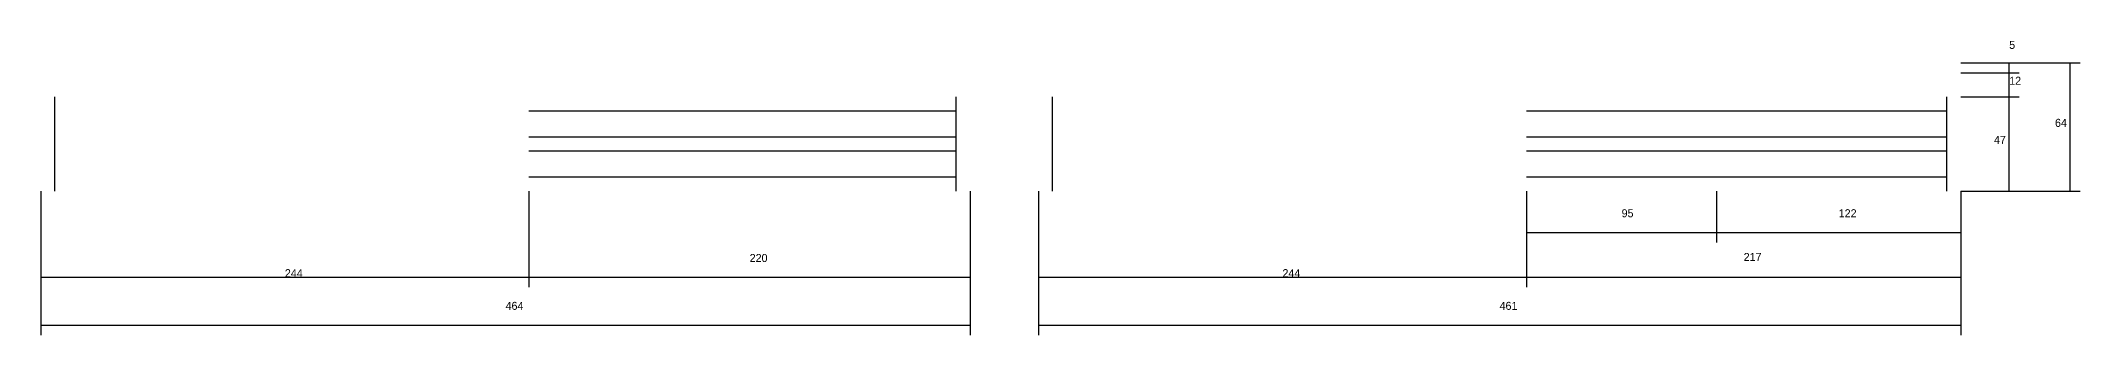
# Model space of a CAD drawing. Header units: metres. Extents: x -10042 to -7628, y 14267 to 15544.
# Drawn here: x -10042 to -9023, y 14310 to 14457 of the extents above; entities that cross this region are included whole.
import ezdxf

# ---------------------------------------------------------------- set-up
doc = ezdxf.new("R2010")
doc.units = ezdxf.units.M
doc.layers.add('COTA', color=4, linetype='Continuous')
doc.layers.add('SARR_2.2x7', color=40, linetype='Continuous')

msp = doc.modelspace()

# ---------------------------------------------------------------- linework, layer by layer
at = {"layer": 'COTA'}
for p, q in [((-9082.9, 14446.1), (-9053.7, 14446.1)), ((-9082.9, 14446.1), (-9023.2, 14446.1)), ((-9058.7, 14441.1), (-9058.7, 14446.1)), ((-9028.2, 14382.1), (-9028.2, 14446.1)), ((-9082.9, 14441.1), (-9053.7, 14441.1)), ((-9082.9, 14441.1), (-9053.7, 14441.1)), ((-9058.7, 14429.1), (-9058.7, 14441.1)), ((-9082.9, 14429.1), (-9053.7, 14429.1)), ((-9082.9, 14429.1), (-9053.7, 14429.1)), ((-9058.7, 14382.1), (-9058.7, 14429.1)), ((-10042.5, 14382.1), (-10042.5, 14334.1)), ((-10042.5, 14382.1), (-10042.5, 14310.2)), ((-9798.5, 14382.1), (-9798.5, 14334.1)), ((-9798.5, 14382.1), (-9798.5, 14334.1)), ((-9578, 14382.1), (-9578, 14334.1)), ((-9578, 14382.1), (-9578, 14310.2)), ((-9543.9, 14382.1), (-9543.9, 14334.1)), ((-9543.9, 14382.1), (-9543.9, 14310.2)), ((-9299.9, 14382.1), (-9299.9, 14356.4)), ((-9299.9, 14382.1), (-9299.9, 14334.1)), ((-9299.9, 14382.1), (-9299.9, 14334.1)), ((-9204.9, 14382.1), (-9204.9, 14356.4)), ((-9204.9, 14382.1), (-9204.9, 14356.4)), ((-9082.9, 14382.1), (-9082.9, 14310.2)), ((-9082.9, 14382.1), (-9053.7, 14382.1)), ((-9082.9, 14382.1), (-9082.9, 14356.4)), ((-9082.9, 14382.1), (-9023.2, 14382.1)), ((-9082.9, 14382.1), (-9082.9, 14334.1)), ((-9299.9, 14361.4), (-9204.9, 14361.4)), ((-9204.9, 14361.4), (-9082.9, 14361.4)), ((-10042.5, 14339.1), (-9798.5, 14339.1)), ((-9798.5, 14339.1), (-9578, 14339.1)), ((-9543.9, 14339.1), (-9299.9, 14339.1)), ((-9299.9, 14339.1), (-9082.9, 14339.1)), ((-10042.5, 14315.2), (-9578, 14315.2)), ((-9543.9, 14315.2), (-9082.9, 14315.2))]:
    msp.add_line(p, q, dxfattribs=at)
at = {"layer": 'SARR_2.2x7'}
for p, q in [((-10035.5, 14382.1), (-10035.5, 14429.1)), ((-9585, 14382.1), (-9585, 14429.1)), ((-9536.9, 14382.1), (-9536.9, 14429.1)), ((-9089.9, 14382.1), (-9089.9, 14429.1)), ((-9798.5, 14422.1), (-9585, 14422.1)), ((-9299.9, 14422.1), (-9089.9, 14422.1)), ((-9798.5, 14409.1), (-9585, 14409.1)), ((-9299.9, 14409.1), (-9089.9, 14409.1)), ((-9798.5, 14402.1), (-9585, 14402.1)), ((-9299.9, 14402.1), (-9089.9, 14402.1)), ((-9798.5, 14389.1), (-9585, 14389.1)), ((-9299.9, 14389.1), (-9089.9, 14389.1))]:
    msp.add_line(p, q, dxfattribs=at)

# ---------------------------------------------------------------- texts
at = {"layer": 'COTA'}
for s, p in [('5', (-9058.7, 14453)), ('12', (-9058.7, 14435.1)), ('64', (-9035.8, 14414.1)), ('47', (-9066.3, 14405.6)), ('95', (-9252.4, 14369)), ('122', (-9143.9, 14369)), ('244', (-9920.5, 14339.1)), ('220', (-9688.2, 14346.7)), ('244', (-9421.9, 14339.1)), ('217', (-9191.4, 14347.2)), ('464', (-9810.2, 14322.8)), ('461', (-9313.4, 14322.8))]:
    msp.add_text(s, height=4, dxfattribs=at).set_placement(p)

doc.saveas('drawing.dxf')
